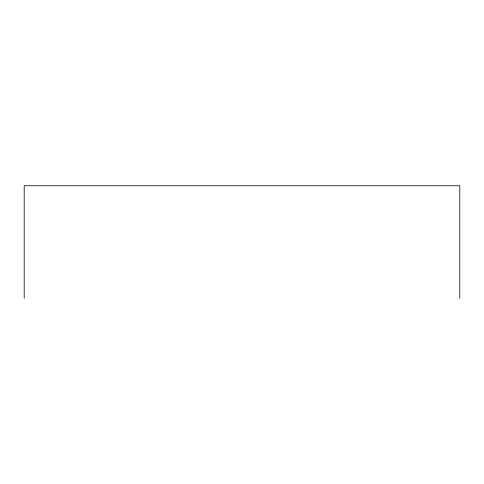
<?xml version="1.0" encoding="UTF-8"?>
<svg xmlns="http://www.w3.org/2000/svg" width="484" height="484" viewBox="0 0 484 484"><rect width="100%" height="100%" fill="white"/><g stroke="black" fill="none" stroke-linecap="round" stroke-linejoin="round"><path stroke-width="0.73" d="M459.8 298.265L459.8 185.735L24.2 185.735L24.2 298.265"/></g></svg>
